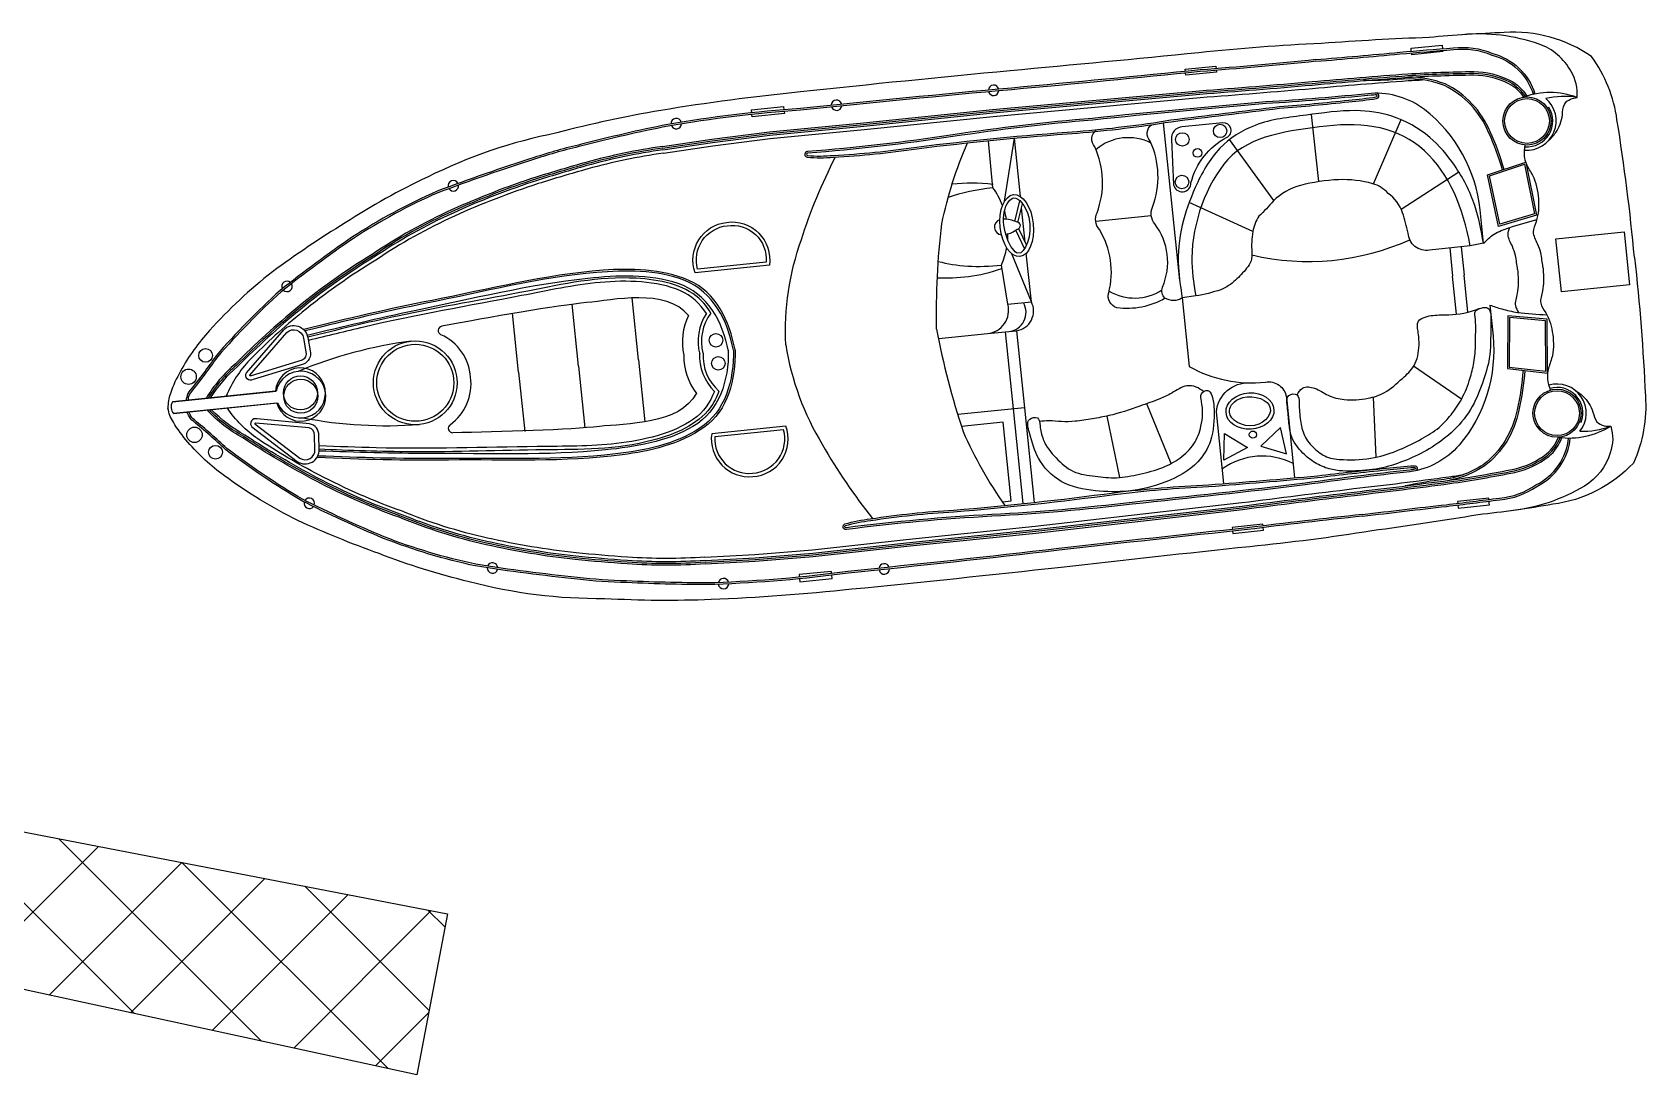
# Model space of a CAD drawing. Header units: metres. Extents: x 305319 to 309379, y 1922910 to 1926166.
# Drawn here: x 307816.2 to 307889.2, y 1923186.3 to 1923233.5 of the extents above; entities that cross this region are included whole.
import ezdxf

# ---------------------------------------------------------------- set-up
doc = ezdxf.new("R2010")
doc.units = ezdxf.units.M
doc.layers.add('PORT', color=5, linetype='Continuous')

msp = doc.modelspace()

# ---------------------------------------------------------------- linework, layer by layer
at = {"color": 32, "true_color": 0xcd6928}
for p, q in [((307874.423, 1923226.75), (307874.089, 1923229.793)), ((307876.899, 1923226.646), (307878.143, 1923229.556)), ((307884.763, 1923230.076), (307884.828, 1923230.116)), ((307868.125, 1923222.273), (307867.392, 1923229.41)), ((307860.203, 1923225.865), (307860.65, 1923228.715)), ((307860.922, 1923226.075), (307860.65, 1923228.715)), ((307872.384, 1923225.904), (307870.383, 1923228.653)), ((307878.145, 1923225.504), (307880.753, 1923227.191)), ((307860.659, 1923224.945), (307860.894, 1923225.886)), ((307860.808, 1923224.908), (307861.018, 1923225.748)), ((307861.134, 1923224.013), (307860.974, 1923225.571)), ((307866.838, 1923225.203), (307864.329, 1923224.946)), ((307871.436, 1923224.497), (307868.554, 1923225.813)), ((307860.698, 1923224.562), (307861.11, 1923223.709)), ((307860.837, 1923224.629), (307861.199, 1923223.877)), ((307880.345, 1923223.748), (307880.476, 1923222.467)), ((307880.86, 1923223.804), (307880.992, 1923222.52)), ((307861.412, 1923221.308), (307860.535, 1923223.48)), ((307861.412, 1923221.308), (307861.185, 1923223.509)), ((307880.652, 1923220.751), (307880.476, 1923222.467)), ((307881.164, 1923220.843), (307880.992, 1923222.52)), ((307843.639, 1923218.682), (307843.351, 1923221.486)), ((307838.213, 1923218.125), (307837.938, 1923220.803)), ((307840.926, 1923218.403), (307840.639, 1923221.199)), ((307860.348, 1923221.198), (307861.412, 1923221.308)), ((307843.639, 1923218.682), (307843.928, 1923215.878)), ((307838.213, 1923218.125), (307838.489, 1923215.446)), ((307840.926, 1923218.403), (307841.214, 1923215.607)), ((307880.877, 1923216.908), (307878.709, 1923218.392)), ((307860.586, 1923216.46), (307861.026, 1923212.174)), ((307861.098, 1923216.513), (307861.538, 1923212.229)), ((307867.738, 1923213.995), (307866.639, 1923216.7)), ((307877.01, 1923214.272), (307876.887, 1923217)), ((307865.421, 1923213.357), (307864.845, 1923216.14)), ((307886.22, 1923215.889), (307886.292, 1923215.862))]:
    msp.add_line(p, q, dxfattribs=at)
for points in [[(307888.702, 1923223.312, 0.01736), (307887.91, 1923229.548, 0.12634), (307886.764, 1923232.408, 0.172899), (307882.813, 1923233.496, 0.013884), (307879.41, 1923233.276, 0.008973), (307874.548, 1923233.005, 0.01509), (307868.995, 1923232.587, -0.002245), (307860.451, 1923231.768, 0.003342), (307850.97, 1923230.812, 0.016984), (307844.645, 1923229.971, 0.024546), (307839.938, 1923228.953, 0.067942), (307834.094, 1923226.956, 0.033948), (307830.363, 1923224.879, 0.022001), (307827.071, 1923222.667, 0.042872), (307824.226, 1923220.011, 0.059514), (307822.919, 1923218.177, 0.046364), (307822.456, 1923217.164, 0.104882), (307822.348, 1923216.494, 0.104882)], [(307886.102, 1923230.561, 0.164393), (307885.831, 1923231.737, 0.188684), (307884.383, 1923232.976, 0.10758), (307880.912, 1923233.401)], [(307874.28, 1923232.273, 0.002942), (307878.082, 1923232.608, -0.002013), (307880.506, 1923232.806, -0.130442), (307882.271, 1923232.553, -0.261246), (307884.199, 1923230.715, -0.209197)], [(307874.287, 1923232.197, 0.002941), (307878.089, 1923232.532, -0.002014), (307880.513, 1923232.729, -0.130992), (307882.246, 1923232.48, -0.261832), (307884.126, 1923230.692, -0.261832)], [(307874.28, 1923232.273, -0.006425), (307869.05, 1923231.806, -0.002217), (307860.522, 1923230.988, 0.003368), (307850.964, 1923230.062, 0.024633), (307844.958, 1923229.337, 0.015037), (307841.058, 1923228.44, 0.025439), (307838.91, 1923227.838, 0.013843), (307834.522, 1923226.315, 0.040266), (307830.694, 1923224.246, 0.016729), (307827.424, 1923221.828, 0.029739), (307824.524, 1923218.865, -0.01525), (307823.351, 1923217.307, 0.132389), (307823.193, 1923216.989, 0.028442), (307823.165, 1923216.849, 0.028442)], [(307874.288, 1923232.197, -0.006424), (307869.057, 1923231.73, -0.002217), (307860.528, 1923230.912, 0.003368), (307850.971, 1923229.986, 0.024633), (307844.972, 1923229.262, 0.015038), (307841.077, 1923228.365, 0.025461), (307838.933, 1923227.765, 0.013839), (307834.551, 1923226.244, 0.040238), (307830.737, 1923224.183, 0.016715), (307827.474, 1923221.769, 0.029693), (307824.584, 1923218.817, -0.015234), (307823.41, 1923217.258, 0.134036), (307823.268, 1923216.972, 0.024879), (307823.244, 1923216.857, 0.024879)], [(307844.718, 1923228.341), (307846.959, 1923228.68), (307849.562, 1923229.002), (307853.814, 1923229.412), (307859.65, 1923230.011), (307869.019, 1923230.865, 0.002601), (307874.112, 1923231.276, -0.004411), (307878.442, 1923231.629, -0.013009), (307881.431, 1923231.733, -0.113396), (307883.076, 1923231.332, -0.146005), (307883.827, 1923230.624, -1.595219)], [(307844.729, 1923228.266), (307846.97, 1923228.604), (307849.571, 1923228.926), (307853.822, 1923229.335), (307859.657, 1923229.935), (307869.026, 1923230.789, 0.002601), (307874.119, 1923231.2, -0.004411), (307878.447, 1923231.552, -0.013003), (307881.431, 1923231.657, -0.113337), (307883.041, 1923231.264, -0.144821), (307883.751, 1923230.599, -0.138987)], [(307844.74, 1923228.19), (307846.98, 1923228.528), (307849.579, 1923228.849), (307853.829, 1923229.259), (307859.665, 1923229.858), (307869.032, 1923230.712, 0.002601), (307874.126, 1923231.123, -0.00441), (307878.452, 1923231.476, -0.012997), (307881.431, 1923231.58, -0.113276), (307883.007, 1923231.195, -0.142458), (307883.677, 1923230.573, -0.142458)], [(307844.763, 1923228.038), (307847.001, 1923228.376), (307849.596, 1923228.697), (307853.845, 1923229.106), (307859.679, 1923229.706), (307869.045, 1923230.559, 0.002601), (307874.139, 1923230.97, -0.00441), (307878.463, 1923231.322, -0.002867), (307879.117, 1923231.359, -0.002867)], [(307882.727, 1923227.283, 0.043334), (307882.102, 1923228.981, 0.18333), (307880.099, 1923231.102, 0.123985), (307877.965, 1923231.367, -0.015377), (307876.446, 1923231.322)], [(307882.8, 1923227.307, 0.043195), (307882.172, 1923229.012, 0.183415), (307880.13, 1923231.172, 0.094511), (307878.479, 1923231.477)], [(307881.872, 1923223.958), (307881.716, 1923225.475, 0.202722), (307879.201, 1923230.018, 0.178768), (307876.785, 1923230.743, -0.010028), (307872.026, 1923230.356, 0.005356), (307864.183, 1923229.616, 0.016605), (307857.854, 1923228.866, -0.018921), (307851.286, 1923228.111, 0.925873), (307851.274, 1923227.852, 0.041202), (307852.455, 1923227.861, 0.024461), (307856.226, 1923228.242, -0.012888), (307863.495, 1923228.946, 0.019359), (307867.737, 1923229.465, -0.002375), (307872.645, 1923230.069, 0.006386), (307875.778, 1923230.365, 0.013656), (307877.031, 1923230.509, 0.862706), (307877.033, 1923230.75, -0.648089)], [(307877.026, 1923230.673, 0.016488), (307876.791, 1923230.666, -0.010023), (307872.031, 1923230.28, 0.005356), (307864.19, 1923229.539, 0.016607), (307857.866, 1923228.79, -0.018921), (307851.292, 1923228.034, -0.01143), (307851.289, 1923228.034, 0.913283), (307851.282, 1923227.928, 0.041174), (307852.449, 1923227.938, 0.024478), (307856.216, 1923228.318, -0.012889), (307863.489, 1923229.022, 0.019362), (307867.726, 1923229.541, -0.002377), (307872.637, 1923230.145, 0.006391), (307875.771, 1923230.441, 0.013664), (307877.02, 1923230.585, -0.000701), (307877.021, 1923230.585, 0.819976), (307877.026, 1923230.673, 0.819976)], [(307867.471, 1923221.471, -0.164009), (307865.284, 1923221.035, -0.407559), (307864.913, 1923221.719, 0.20466), (307864.489, 1923224.581, -0.28657), (307864.386, 1923225.341, 0.198759), (307864.285, 1923228.328, -0.45148), (307864.346, 1923229.071, -1.463971)], [(307868.241, 1923221.484, -0.291269), (307867.458, 1923221.479, -0.299867), (307867.343, 1923221.968, 0.273478), (307866.998, 1923224.839, -0.28657), (307866.895, 1923225.598, 0.198759), (307866.794, 1923228.586, -0.45148), (307866.855, 1923229.329, -1.463971)], [(307844.718, 1923228.341, 0.031596), (307841.257, 1923227.623, 0.004928), (307839.001, 1923226.953, 0.02844), (307835.18, 1923225.469, 0.042875), (307831.583, 1923223.455, 0.035347), (307828.226, 1923221.073, 0.024093), (307825.396, 1923218.501, 0.079837), (307824.069, 1923216.941)], [(307844.728, 1923228.265, 0.031592), (307841.277, 1923227.549, 0.004926), (307839.024, 1923226.88, 0.028436), (307835.212, 1923225.399, 0.042895), (307831.624, 1923223.39, 0.035363), (307828.274, 1923221.013, 0.024111), (307825.448, 1923218.445, 0.077658), (307824.165, 1923216.951, 0.077658)], [(307844.739, 1923228.19, 0.031588), (307841.298, 1923227.475, 0.004924), (307839.047, 1923226.806, 0.028433), (307835.244, 1923225.329, 0.042917), (307831.666, 1923223.325, 0.035379), (307828.323, 1923220.954, 0.02413), (307825.5, 1923218.388, 0.075408), (307824.262, 1923216.961, 0.075408)], [(307857.127, 1923220.068, -0.033687), (307857.361, 1923224.848, -0.051879), (307858.529, 1923228.506, -1.92312)], [(307844.761, 1923228.038, 0.031581), (307841.34, 1923227.327, 0.00492), (307839.093, 1923226.66, 0.028426), (307835.307, 1923225.189, 0.042959), (307831.749, 1923223.196, 0.035411), (307828.421, 1923220.836, 0.028829), (307826.049, 1923218.684, 0.092336), (307824.979, 1923217.035, 0.080328)], [(307850.298, 1923219.366, -0.096403), (307851.006, 1923224.132, -0.040538), (307852.55, 1923227.866, -1.92312)], [(307881.872, 1923223.958), (307881.268, 1923223.848), (307879.427, 1923223.649, -0.448043), (307878.461, 1923224.421, 0.025561), (307878.209, 1923225.342, 0.15676), (307877.553, 1923226.221, 0.144288), (307876.859, 1923226.657, 0.079427), (307875.316, 1923226.837, 0.054179), (307873.592, 1923226.576, 0.127294), (307872.364, 1923225.885, -0.025195), (307871.713, 1923225.184, 0.112656), (307871.435, 1923224.49, 0.061652), (307871.389, 1923223.556, -0.222278), (307871.153, 1923222.827, -0.049109), (307870.643, 1923222.295, -0.09997), (307869.984, 1923221.86, -0.045992), (307868.848, 1923221.58), (307868.241, 1923221.484)], [(307849.558, 1923222.971), (307846.199, 1923222.625, -0.483063), (307847.626, 1923224.908, -0.50024), (307849.558, 1923222.971, -0.418424)], [(307888.702, 1923223.312, -0.01736), (307889.194, 1923217.046, -0.12634), (307888.654, 1923214.012, -0.172899), (307885.007, 1923212.144, -0.013884), (307881.63, 1923211.667, -0.008973), (307876.815, 1923210.943, -0.01509), (307871.293, 1923210.224, 0.002245), (307862.76, 1923209.289, -0.003342), (307853.283, 1923208.296, -0.016984), (307846.92, 1923207.833, -0.024546), (307842.104, 1923207.873, -0.067942), (307835.976, 1923208.639, -0.033948), (307831.9, 1923209.915, -0.022001), (307828.227, 1923211.411, -0.042872), (307824.902, 1923213.433, -0.059514), (307823.25, 1923214.963, -0.046364), (307822.59, 1923215.861, -0.104882), (307822.348, 1923216.494, -0.104882)], [(307857.229, 1923219.643), (307859.436, 1923219.87, 0.462925), (307860.348, 1923221.198), (307860.057, 1923222.968)], [(307868.241, 1923221.484), (307868.56, 1923218.384, 0.158322), (307872.006, 1923217.678, -0.417676), (307872.951, 1923216.998), (307873.326, 1923213.343)], [(307882.16, 1923221.159), (307882.302, 1923219.774, -0.202722), (307880.763, 1923214.815, -0.178768), (307878.545, 1923213.613, 0.010028), (307873.806, 1923213.024, -0.005356), (307865.977, 1923212.154, -0.016605), (307859.628, 1923211.601, 0.018921), (307853.044, 1923211.005, -0.925873), (307852.98, 1923211.256, -0.041202), (307854.137, 1923211.487, -0.024461), (307857.907, 1923211.881, 0.012888), (307865.167, 1923212.671, -0.019359), (307869.426, 1923213.025, 0.002375), (307874.354, 1923213.432, -0.006386), (307877.482, 1923213.779, -0.013656), (307878.739, 1923213.892, -0.862706), (307878.789, 1923213.657, 0.648089)], [(307859.436, 1923219.87), (307860.394, 1923219.968, 0.545737), (307861.054, 1923221.271, 0.282905)], [(307860.394, 1923219.968), (307860.739, 1923220.004, 0.516839), (307861.412, 1923221.308, 0.282905)], [(307828.669, 1923219.702), (307828.776, 1923219.093, -0.382221), (307828.479, 1923218.488), (307826.195, 1923217.791, -0.786544), (307825.895, 1923218.097), (307827.584, 1923220.048, -0.616464), (307828.669, 1923219.702, -3.844907)], [(307857.127, 1923220.068, 0.033687), (307858.328, 1923215.435, 0.051879), (307860.216, 1923212.091, 1.92312)], [(307850.298, 1923219.366, 0.096403), (307851.96, 1923214.844, 0.040538), (307854.231, 1923211.502, 1.92312)], [(307883.659, 1923218.209, -0.043334), (307883.393, 1923216.419, -0.18333), (307881.863, 1923213.936, -0.123985), (307879.828, 1923213.242, 0.015377), (307878.33, 1923212.978)], [(307883.736, 1923218.2, -0.043195), (307883.468, 1923216.403, -0.183415), (307881.907, 1923213.873, -0.094511), (307880.353, 1923213.239)], [(307870.125, 1923213.08), (307869.791, 1923216.331, -0.406088), (307871.291, 1923217.643)], [(307846.659, 1923209.444, -0.031596), (307843.125, 1923209.444, -0.004928), (307840.779, 1923209.641, -0.02844), (307836.737, 1923210.317, -0.042875), (307832.805, 1923211.557, -0.035347), (307829.034, 1923213.207, -0.024093), (307825.74, 1923215.149, -0.079837), (307824.124, 1923216.407)], [(307846.654, 1923209.52, -0.031592), (307843.13, 1923209.52, -0.004926), (307840.787, 1923209.717, -0.028436), (307836.754, 1923210.392, -0.042895), (307832.832, 1923211.629, -0.035363), (307829.07, 1923213.275, -0.024111), (307825.78, 1923215.215, -0.077658), (307824.22, 1923216.416, -0.077658)], [(307846.65, 1923209.597, -0.031588), (307843.135, 1923209.597, -0.004924), (307840.795, 1923209.793, -0.028433), (307836.771, 1923210.467, -0.042917), (307832.86, 1923211.701, -0.035379), (307829.105, 1923213.343, -0.02413), (307825.819, 1923215.281, -0.075408), (307824.317, 1923216.426, -0.075408)], [(307846.64, 1923209.75, -0.031581), (307843.146, 1923209.75, -0.00492), (307840.81, 1923209.946, -0.028426), (307836.805, 1923210.616, -0.042959), (307832.915, 1923211.844, -0.035411), (307829.177, 1923213.479, -0.028829), (307826.417, 1923215.103, -0.092336), (307825.034, 1923216.5, -0.080328)], [(307876.404, 1923211.605, 0.006425), (307871.188, 1923210.999, 0.002217), (307862.671, 1923210.066, -0.003368), (307853.125, 1923209.029, -0.024633), (307847.097, 1923208.518, -0.015037), (307843.097, 1923208.603, -0.025439), (307840.87, 1923208.755, -0.013843), (307836.265, 1923209.354, -0.040266), (307832.096, 1923210.602, -0.016729), (307828.402, 1923212.304, -0.029739), (307824.961, 1923214.616, 0.01525), (307823.495, 1923215.902, -0.132389), (307823.276, 1923216.182, -0.028442), (307823.22, 1923216.314, -0.028442)], [(307876.396, 1923211.682, 0.006424), (307871.179, 1923211.076, 0.002217), (307862.663, 1923210.142, -0.003368), (307853.116, 1923209.105, -0.024633), (307847.096, 1923208.594, -0.015038), (307843.099, 1923208.68, -0.025461), (307840.879, 1923208.832, -0.013839), (307836.279, 1923209.43, -0.040238), (307832.125, 1923210.673, -0.016715), (307828.439, 1923212.372, -0.029693), (307825.01, 1923214.675, 0.015234), (307823.543, 1923215.963, -0.134036), (307823.346, 1923216.214, -0.024879), (307823.299, 1923216.322, -0.024879)], [(307829.189, 1923214.639), (307829.17, 1923215.257, 0.382221), (307828.756, 1923215.789), (307826.378, 1923216.007, 0.786544), (307826.147, 1923215.646), (307828.198, 1923214.08, 0.616464), (307829.189, 1923214.639, 3.844907)], [(307850.307, 1923215.687), (307846.948, 1923215.342, 0.483063), (307848.809, 1923213.397, 0.50024), (307850.307, 1923215.687, 0.418424)], [(307887.63, 1923215.686, -0.164393), (307887.604, 1923214.48, -0.188684), (307886.438, 1923212.972, -0.10758), (307883.127, 1923211.85)], [(307846.651, 1923209.597), (307848.913, 1923209.721), (307851.523, 1923209.935), (307855.767, 1923210.398), (307861.603, 1923210.998), (307870.948, 1923212.067, -0.002601), (307876.019, 1923212.7, 0.00441), (307880.327, 1923213.235, 0.012997), (307883.264, 1923213.739, 0.113276), (307884.729, 1923214.436, 0.142458), (307885.258, 1923215.181, 0.142458)], [(307846.655, 1923209.52), (307848.918, 1923209.644), (307851.53, 1923209.859), (307855.775, 1923210.322), (307861.611, 1923210.922), (307870.957, 1923211.99, -0.002601), (307876.028, 1923212.624, 0.004411), (307880.337, 1923213.159, 0.013003), (307883.28, 1923213.663, 0.113337), (307884.777, 1923214.376, 0.144821), (307885.336, 1923215.17, 0.138987)], [(307846.659, 1923209.444), (307848.923, 1923209.568), (307851.537, 1923209.782), (307855.783, 1923210.246), (307861.619, 1923210.845), (307870.967, 1923211.914, -0.002601), (307876.037, 1923212.548, 0.004411), (307880.348, 1923213.083, 0.013009), (307883.296, 1923213.588, 0.113396), (307884.824, 1923214.316, 0.146005), (307885.416, 1923215.162, 1.595219)], [(307876.395, 1923211.682, -0.002941), (307880.186, 1923212.127, 0.002014), (307882.599, 1923212.426, 0.130992), (307884.246, 1923213.023, 0.261832), (307885.722, 1923215.156, 0.261832)], [(307876.404, 1923211.605, -0.002942), (307880.195, 1923212.051, 0.002013), (307882.608, 1923212.35, 0.130442), (307884.285, 1923212.957, 0.261246), (307885.799, 1923215.149, 0.209197)], [(307846.642, 1923209.75), (307848.902, 1923209.874), (307851.508, 1923210.088), (307855.751, 1923210.551), (307861.586, 1923211.15), (307870.929, 1923212.219, -0.002601), (307876.001, 1923212.853, 0.00441), (307880.305, 1923213.387, 0.002867), (307880.954, 1923213.485, 0.002867)], [(307878.767, 1923213.731, -0.016488), (307878.535, 1923213.69, 0.010023), (307873.796, 1923213.1, -0.005356), (307865.968, 1923212.231, -0.016607), (307859.624, 1923211.678, 0.018921), (307853.034, 1923211.081, 0.01143), (307853.031, 1923211.081, -0.913283), (307853.003, 1923211.183, -0.041174), (307854.147, 1923211.411, -0.024478), (307857.912, 1923211.805, 0.012889), (307865.177, 1923212.594, -0.019362), (307869.431, 1923212.948, 0.002377), (307874.362, 1923213.355, -0.006391), (307877.491, 1923213.702, -0.013664), (307878.743, 1923213.816, 0.000701), (307878.744, 1923213.816, -0.819976), (307878.766, 1923213.731, -0.819976)]]:
    msp.add_lwpolyline(points, format="xyb", dxfattribs=at)
for points in [[(307878.605, 1923232.653), (307878.591, 1923232.79), (307879.998, 1923232.935), (307880.015, 1923232.767)], [(307880.023, 1923232.691), (307880.029, 1923232.639), (307878.621, 1923232.494), (307878.613, 1923232.576)], [(307868.38, 1923231.739), (307868.37, 1923231.838), (307869.761, 1923231.981), (307869.773, 1923231.863)], [(307869.781, 1923231.786), (307869.789, 1923231.709), (307868.398, 1923231.566), (307868.388, 1923231.663)], [(307848.762, 1923229.866), (307848.748, 1923229.998), (307850.203, 1923230.148), (307850.218, 1923230.005)], [(307850.226, 1923229.928), (307850.236, 1923229.828), (307848.781, 1923229.679), (307848.769, 1923229.79)], [(307859.672, 1923226.471), (307859.48, 1923228.604)], [(307860.739, 1923220.004), (307861.098, 1923216.513), (307858.083, 1923216.203)], [(307860.227, 1923219.951), (307860.586, 1923216.46)], [(307822.546, 1923216.785), (307827.249, 1923217.268)], [(307827.212, 1923217.264), (307822.546, 1923216.785)], [(307822.601, 1923216.25), (307827.303, 1923216.733)], [(307827.267, 1923216.73), (307822.601, 1923216.25)], [(307860.101, 1923212.255), (307860.498, 1923212.296), (307860.132, 1923215.862), (307858.252, 1923215.669)], [(307882.112, 1923212.364), (307882.106, 1923212.416), (307880.699, 1923212.272), (307880.708, 1923212.19)], [(307880.715, 1923212.114), (307880.73, 1923211.976), (307882.137, 1923212.121), (307882.12, 1923212.288)], [(307871.899, 1923211.167), (307871.892, 1923211.245), (307870.5, 1923211.102), (307870.51, 1923211.005)], [(307870.518, 1923210.929), (307870.528, 1923210.83), (307871.919, 1923210.973), (307871.907, 1923211.091)], [(307852.375, 1923209.01), (307852.365, 1923209.11), (307850.91, 1923208.961), (307850.921, 1923208.85)], [(307850.929, 1923208.773), (307850.942, 1923208.641), (307852.398, 1923208.791), (307852.383, 1923208.934)]]:
    msp.add_lwpolyline(points, dxfattribs=at)
for points in [[(307867.845, 1923226.612, 0.917705), (307868.635, 1923226.703, -0.209704), (307870.247, 1923228.756, 0.850912), (307870.076, 1923229.414), (307868.244, 1923229.226, 0.435659), (307867.757, 1923228.66)], [(307849.419, 1923223.11), (307846.308, 1923222.791, -0.460147), (307847.646, 1923224.756, -0.47706)], [(307828.479, 1923219.67), (307828.589, 1923219.05, -0.383069), (307828.414, 1923218.669), (307826.106, 1923217.965, -0.853636), (307826.055, 1923217.988), (307827.725, 1923219.918, -0.613527)], [(307828.997, 1923214.632), (307828.978, 1923215.262, 0.383069), (307828.729, 1923215.599), (307826.326, 1923215.819, 0.853636), (307826.281, 1923215.785), (307828.309, 1923214.236, 0.613527)], [(307850.199, 1923215.521), (307847.088, 1923215.202, 0.460147), (307848.797, 1923213.55, 0.47706)]]:
    msp.add_lwpolyline(points, format="xyb", close=True, dxfattribs=at)
for points in [[(307884.276, 1923225.237), (307882.55, 1923224.726), (307882.057, 1923227.062), (307883.788, 1923227.634)], [(307884.186, 1923225.29), (307882.608, 1923224.823), (307882.146, 1923227.01), (307883.73, 1923227.534)], [(307888.478, 1923222.075), (307885.393, 1923221.758), (307885.146, 1923224.161), (307888.231, 1923224.478)], [(307884.759, 1923220.528), (307882.966, 1923220.677), (307882.958, 1923218.29), (307884.769, 1923218.081)], [(307884.683, 1923220.457), (307883.042, 1923220.593), (307883.035, 1923218.358), (307884.692, 1923218.167)], [(307871.198, 1923214.722), (307870.128, 1923214.138), (307870.158, 1923215.357)], [(307871.789, 1923214.782), (307872.955, 1923214.429), (307872.679, 1923215.616)]]:
    msp.add_lwpolyline(points, close=True, dxfattribs=at)
for centre, radius in [((307883.84, 1923229.496), 1.09), ((307883.84, 1923229.496), 1.013), ((307868.245, 1923228.663), 0.304), ((307869.954, 1923229.045), 0.304), ((307868.929, 1923228.048), 0.197), ((307868.227, 1923226.736), 0.304), ((307833.537, 1923217.644), 1.896), ((307833.537, 1923217.644), 1.896), ((307833.537, 1923217.644), 1.743), ((307833.537, 1923217.644), 1.743), ((307847.142, 1923219.57), 0.305), ((307824.049, 1923218.885), 0.313), ((307847.249, 1923218.525), 0.305), ((307823.279, 1923217.919), 0.349), ((307828.341, 1923217.185), 0.771), ((307828.356, 1923217.037), 0.771), ((307885.199, 1923216.269), 1.09), ((307885.199, 1923216.269), 1.013), ((307823.549, 1923215.289), 0.349), ((307871.438, 1923215.298), 0.163), ((307824.5, 1923214.5), 0.313)]:
    msp.add_circle(centre, radius, dxfattribs=at)
for centre, radius, start, end in [((307859.704, 1923230.886), 0.237, 11.96183, 178.4643), ((307852.599, 1923230.209), 0.237, 10.73728, 180.83639), ((307859.704, 1923230.886), 0.237, 197.0885, 353.33763), ((307884.872, 1923227.266), 3.517, 69.53521, 109.87083), ((307883.84, 1923229.496), 1.32, 265.19231, 50.09391), ((307885.522, 1923227.092), 3.517, 80.50858, 103.74112), ((307845.344, 1923229.381), 0.237, 14.14035, 184.54693), ((307852.599, 1923230.209), 0.237, 199.49657, 352.0771), ((307883.84, 1923229.496), 1.167, 265.19231, 32.14219), ((307845.344, 1923229.381), 0.237, 203.20583, 355.48146), ((307865.801, 1923226.499), 2.243, 62.49095, 130.63844), ((307835.254, 1923226.562), 0.237, 26.15498, 194.25065), ((307835.254, 1923226.562), 0.237, 212.88571, 7.51992), ((307856.804, 1923224.383), 3.548, 21.30069, 36.0565), ((307856.804, 1923224.383), 3.548, 10.76899, 17.10831), ((307860.089, 1923224.694), 0.347, 106.66879, 265.01436), ((307860.195, 1923223.808), 1.241, 99.48175, 99.75106), ((307860.195, 1923223.808), 1.241, 64.27111, 91.9112), ((307860.013, 1923225.581), 1.241, 281.46902, 307.46188), ((307860.75, 1923224.761), 0.166, 275.8665, 95.8665), ((307860.013, 1923225.581), 1.241, 271.98193, 272.25124), ((307856.804, 1923224.383), 3.548, 336.49147, 349.84248), ((307856.804, 1923224.383), 3.548, 355.81561, 0.05552), ((307873.952, 1923234.301), 11.166, 256.76601, 294.2386), ((307827.734, 1923222.007), 0.237, 50.49402, 205.63607), ((307827.734, 1923222.007), 0.237, 224.27384, 31.85625), ((307866.086, 1923223.724), 2.243, 239.06652, 303.27068), ((307848.632, 1923219.522), 2.3, 146.82828, 194.57804), ((307848.632, 1923219.522), 2.146, 143.37092, 194.57804), ((307834.776, 1923220.005), 0.202, 100.20415, 246.67189), ((307848.518, 1923219.474), 2.894, 154.99064, 191.59298), ((307835.962, 1923199.558), 20.143, 97.4683, 112.53911), ((307833.766, 1923217.737), 2.281, 4.12615, 65.92727), ((307848.577, 1923218.899), 2.894, 180.14002, 216.74236), ((307848.699, 1923218.875), 2.3, 177.15495, 224.90471), ((307848.699, 1923218.875), 2.146, 177.15495, 228.36207), ((307828.341, 1923217.185), 1.132, 203.53297, 175.98252), ((307828.356, 1923217.037), 1.132, 195.75047, 168.20002), ((307833.78, 1923217.599), 2.281, 305.80573, 7.60684), ((307885.199, 1923216.269), 1.32, 321.63908, 106.54068), ((307885.199, 1923216.269), 1.167, 339.5908, 106.54068), ((307822.941, 1923216.555), 0.456, 149.77385, 221.95914), ((307822.941, 1923216.555), 0.456, 149.77385, 221.95914), ((307832.233, 1923235.846), 20.143, 259.19388, 274.26469), ((307835.231, 1923215.584), 0.202, 125.0611, 271.52884), ((307885.756, 1923218.662), 3.517, 261.86216, 302.19778), ((307886.357, 1923218.965), 3.517, 267.99187, 291.22441), ((307871.857, 1923211.202), 3.124, 63.33506, 125.22253), ((307828.742, 1923212.193), 0.237, 166.09692, 321.23897), ((307828.742, 1923212.193), 0.237, 339.87674, 147.45916), ((307837.032, 1923209.262), 0.237, 177.48234, 345.57802), ((307837.032, 1923209.262), 0.237, 4.21307, 158.84729), ((307854.756, 1923209.218), 0.237, 19.65589, 172.23642), ((307854.756, 1923209.218), 0.237, 190.8966, 0.99571), ((307847.484, 1923208.553), 0.237, 187.18606, 357.59265), ((307847.484, 1923208.553), 0.237, 16.25153, 168.52717)]:
    msp.add_arc(centre, radius, start, end, dxfattribs=at)
for start_param, end_param in [(4.712389, 5.232342), (0.830012, 1.576846)]:
    msp.add_ellipse((307859.852, 1923224.718), major_axis=(-4.122, -0.423), ratio=0.425319, start_param=start_param, end_param=end_param, dxfattribs=at)
for centre, major_axis, ratio in [((307860.75, 1923224.761), (-0.144, 1.403), 0.533092), ((307871.306, 1923216.366), (-1.084, -0.062), 0.758117)]:
    msp.add_ellipse(centre, major_axis=major_axis, ratio=ratio, dxfattribs=at)
for points in [[(307884.814, 1923228.604), (307885.141, 1923228.974), (307885.44, 1923229.777), (307885.529, 1923230.241), (307885.813, 1923230.488), (307886.102, 1923230.561)], [(307881.872, 1923223.958), (307881.479, 1923225.665), (307880.558, 1923227.489), (307879.439, 1923228.756), (307877.731, 1923229.709), (307876.096, 1923229.964), (307873.857, 1923229.763), (307871.533, 1923229.298), (307869.945, 1923228.26), (307868.829, 1923226.481), (307868.241, 1923224.785), (307868.07, 1923222.877), (307868.241, 1923221.484)], [(307884.558, 1923222.886), (307884.458, 1923223.524), (307884.322, 1923223.935), (307884.133, 1923224.473), (307884.263, 1923224.95), (307884.371, 1923225.973), (307884.103, 1923227.028), (307883.818, 1923227.549), (307883.729, 1923227.894), (307883.75, 1923228.409)], [(307881.872, 1923223.958), (307882.35, 1923224.368), (307883.02, 1923224.663), (307884.291, 1923225.041)], [(307884.558, 1923222.886), (307884.59, 1923222.242), (307884.54, 1923221.811), (307884.465, 1923221.247), (307884.689, 1923220.806), (307885.002, 1923219.827), (307884.954, 1923218.739), (307884.782, 1923218.171), (307884.765, 1923217.814), (307884.89, 1923217.315)], [(307873.438, 1923217.095), (307873.687, 1923217.402), (307874.231, 1923217.397), (307874.846, 1923217.079), (307875.569, 1923216.892), (307876.649, 1923216.943), (307877.386, 1923217.2), (307878.204, 1923217.846), (307878.728, 1923218.422), (307878.954, 1923219.348), (307878.909, 1923219.986), (307878.923, 1923220.43), (307879.225, 1923220.621), (307879.959, 1923220.717), (307881.367, 1923220.902), (307882.068, 1923221.025), (307882.204, 1923220.247), (307882.131, 1923218.751), (307881.823, 1923217.635), (307881.283, 1923216.435), (307880.402, 1923215.383), (307879.416, 1923214.657), (307878.383, 1923214.15), (307877.294, 1923213.797), (307876.102, 1923213.654), (307874.887, 1923213.75), (307874.255, 1923214.027), (307873.703, 1923214.454), (307873.158, 1923215.306), (307873.063, 1923215.905), (307872.988, 1923216.649), (307873.064, 1923217.073), (307873.438, 1923217.095), (307873.531, 1923216.745), (307873.59, 1923215.934), (307873.773, 1923215.254), (307874.225, 1923214.668), (307874.77, 1923214.3), (307875.53, 1923214.168), (307876.939, 1923214.257), (307878.073, 1923214.62), (307879.069, 1923215.104), (307879.859, 1923215.627), (307880.335, 1923216.112), (307880.823, 1923216.81), (307881.23, 1923217.735), (307881.417, 1923218.457), (307881.51, 1923219.31), (307881.518, 1923220.014), (307881.504, 1923220.511), (307881.514, 1923220.888), (307881.709, 1923221.014)], [(307882.16, 1923221.159), (307882.697, 1923220.987), (307883.413, 1923220.834), (307884.735, 1923220.722)], [(307861.856, 1923215.399), (307861.804, 1923215.692), (307861.686, 1923216.055), (307861.338, 1923215.997), (307861.325, 1923215.382), (307861.732, 1923214.234), (307862.765, 1923213.181), (307864.312, 1923212.761), (307865.785, 1923212.743), (307867.497, 1923213.16), (307868.944, 1923214.069), (307869.517, 1923215.015), (307869.679, 1923216.444), (307869.578, 1923217.068), (307869.391, 1923217.302), (307869.105, 1923217.143), (307869.107, 1923216.81), (307869.087, 1923215.677), (307868.77, 1923214.884), (307868.129, 1923214.239), (307867.357, 1923213.816), (307866.301, 1923213.508), (307865.267, 1923213.347), (307864.3, 1923213.411), (307863.316, 1923213.636), (307862.529, 1923214.243), (307861.954, 1923215.071), (307861.856, 1923215.399)], [(307869.204, 1923217.251), (307868.866, 1923217.453), (307868.447, 1923217.505), (307867.764, 1923217.181), (307867.219, 1923216.918), (307866.314, 1923216.586), (307864.926, 1923216.158), (307864.177, 1923216.017), (307863.393, 1923215.905), (307862.774, 1923215.889), (307862.213, 1923215.927), (307861.779, 1923215.888)], [(307885.971, 1923217.34), (307886.366, 1923217.044), (307886.823, 1923216.319), (307887.004, 1923215.883), (307887.332, 1923215.699), (307887.63, 1923215.686)]]:
    msp.add_spline(points, degree=3, dxfattribs=at)
for points, knots in [([(307881.268, 1923223.848), (307880.954, 1923225.577), (307880.335, 1923227.094), (307878.061, 1923229.205), (307876.469, 1923229.469), (307873.077, 1923229.057), (307871.301, 1923228.855), (307869.317, 1923226.644), (307868.696, 1923224.891), (307868.669, 1923222.738), (307868.752, 1923222.183), (307868.848, 1923221.58)], [0, 0, 0, 0, 0.0684102, 0.0684102, 0.1368204, 0.1368204, 0.2052306, 0.2052306, 0.2736407, 0.2736407, 0.2974604, 0.2974604, 0.2974604, 0.2974604]), ([(307860.622, 1923226.011), (307860.463, 1923225.995), (307860.267, 1923225.777), (307860.028, 1923224.636), (307860.486, 1923223.569), (307861.13, 1923223.457), (307861.488, 1923224.311), (307861.161, 1923225.694), (307860.827, 1923226.032), (307860.622, 1923226.011)], [0, 0, 0, 0, 1.031451, 1.031451, 2.992455, 2.992455, 4.95346, 4.95346, 6.283185, 6.283185, 6.283185, 6.283185]), ([(307883.412, 1923222.769), (307883.387, 1923222.984), (307883.345, 1923223.343), (307883.18, 1923223.861), (307882.928, 1923224.279), (307883.021, 1923224.568), (307883.061, 1923224.676)], [0, 0, 0, 0, 0.00840925, 0.01405459, 0.02148076, 0.02583256, 0.02583256, 0.02583256, 0.02583256]), ([(307848.006, 1923219.131), (307847.762, 1923220.425), (307847.152, 1923221.75), (307844.669, 1923222.813), (307843.268, 1923222.829), (307839.34, 1923222.537), (307836.879, 1923221.874), (307832.375, 1923221.003), (307830.466, 1923220.548), (307828.487, 1923220.056)], [0, 0, 0, 0, 0.0462196, 0.0462196, 0.0924392, 0.0924392, 0.1947325, 0.1947325, 0.2709084, 0.2709084, 0.2709084, 0.2709084]), ([(307847.931, 1923219.117), (307847.68, 1923220.449), (307847.016, 1923221.769), (307844.446, 1923222.775), (307843.016, 1923222.747), (307839.075, 1923222.404), (307836.603, 1923221.753), (307832.214, 1923220.885), (307830.414, 1923220.456), (307828.544, 1923219.991)], [0, 0, 0, 0, 0.0480884, 0.0480884, 0.0961768, 0.0961768, 0.1985377, 0.1985377, 0.2704106, 0.2704106, 0.2704106, 0.2704106]), ([(307847.704, 1923219.074), (307847.448, 1923220.434), (307846.752, 1923221.686), (307844.119, 1923222.584), (307842.66, 1923222.504), (307838.662, 1923222.088), (307836.122, 1923221.442), (307831.877, 1923220.568), (307830.258, 1923220.18), (307828.649, 1923219.782)], [0, 0, 0, 0, 0.0508337, 0.0508337, 0.1016674, 0.1016674, 0.2060328, 0.2060328, 0.2709084, 0.2709084, 0.2709084, 0.2709084]), ([(307846.91, 1923220.802), (307846.757, 1923221.054), (307845.997, 1923222.033), (307842.758, 1923222.68), (307838.311, 1923221.687), (307833.308, 1923220.856), (307830.016, 1923220.041), (307828.668, 1923219.708)], [0.0234044, 0.0234044, 0.0234044, 0.0234044, 0.0350942, 0.0739111, 0.138251, 0.2165713, 0.2709084, 0.2709084, 0.2709084, 0.2709084]), ([(307846.707, 1923220.78), (307846.411, 1923221.232), (307846.039, 1923221.594), (307844.47, 1923222.273), (307843.098, 1923222.293), (307840.696, 1923222.08), (307839.534, 1923221.819), (307835.976, 1923221.129), (307833.568, 1923220.721), (307830.372, 1923219.971), (307829.539, 1923219.765), (307828.704, 1923219.559)], [0.0248254, 0.0248254, 0.0248254, 0.0248254, 0.0474598, 0.0474598, 0.0949196, 0.0949196, 0.1423794, 0.1423794, 0.237299, 0.237299, 0.2709084, 0.2709084, 0.2709084, 0.2709084]), ([(307883.412, 1923222.769), (307883.431, 1923222.553), (307883.463, 1923222.193), (307883.407, 1923221.652), (307883.245, 1923221.192), (307883.395, 1923220.927), (307883.456, 1923220.829)], [0, 0, 0, 0, 0.00840925, 0.01405459, 0.02148076, 0.02583256, 0.02583256, 0.02583256, 0.02583256]), ([(307845.895, 1923220.697), (307844.884, 1923221.937), (307842.467, 1923221.383), (307840.017, 1923221.156), (307836.831, 1923220.606), (307834.736, 1923220.203)], [0.0313661, 0.0313661, 0.0313661, 0.0313661, 0.1084744, 0.1084744, 0.1920729, 0.1920729, 0.1920729, 0.1920729]), ([(307848.006, 1923219.131), (307848.031, 1923217.814), (307847.702, 1923216.392), (307845.488, 1923214.847), (307844.119, 1923214.546), (307840.214, 1923214.034), (307837.669, 1923214.182), (307833.082, 1923214.119), (307831.12, 1923214.176), (307829.083, 1923214.256)], [0, 0, 0, 0, 0.0462196, 0.0462196, 0.0924392, 0.0924392, 0.1947325, 0.1947325, 0.2709084, 0.2709084, 0.2709084, 0.2709084]), ([(307847.929, 1923219.129), (307847.955, 1923217.774), (307847.574, 1923216.346), (307845.262, 1923214.839), (307843.856, 1923214.575), (307839.927, 1923214.11), (307837.374, 1923214.244), (307832.9, 1923214.202), (307831.051, 1923214.256), (307829.126, 1923214.331)], [0, 0, 0, 0, 0.0480884, 0.0480884, 0.0961768, 0.0961768, 0.1985377, 0.1985377, 0.2704106, 0.2704106, 0.2704106, 0.2704106]), ([(307847.699, 1923219.125), (307847.725, 1923217.741), (307847.298, 1923216.374), (307844.902, 1923214.959), (307843.458, 1923214.741), (307839.459, 1923214.335), (307836.841, 1923214.451), (307832.507, 1923214.443), (307830.842, 1923214.494), (307829.186, 1923214.557)], [0, 0, 0, 0, 0.0508337, 0.0508337, 0.1016674, 0.1016674, 0.2060328, 0.2060328, 0.2709084, 0.2709084, 0.2709084, 0.2709084]), ([(307847.273, 1923217.271), (307847.175, 1923216.994), (307846.629, 1923215.88), (307843.589, 1923214.589), (307839.034, 1923214.656), (307833.966, 1923214.453), (307830.577, 1923214.581), (307829.189, 1923214.633)], [0.0234044, 0.0234044, 0.0234044, 0.0234044, 0.0350942, 0.0739111, 0.138251, 0.2165713, 0.2709084, 0.2709084, 0.2709084, 0.2709084]), ([(307847.07, 1923217.252), (307846.871, 1923216.749), (307846.581, 1923216.319), (307845.183, 1923215.335), (307843.844, 1923215.036), (307841.448, 1923214.756), (307840.258, 1923214.776), (307836.634, 1923214.728), (307834.193, 1923214.638), (307830.911, 1923214.722), (307830.053, 1923214.754), (307829.195, 1923214.787)], [0.0248254, 0.0248254, 0.0248254, 0.0248254, 0.0474598, 0.0474598, 0.0949196, 0.0949196, 0.1423794, 0.1423794, 0.237299, 0.237299, 0.2709084, 0.2709084, 0.2709084, 0.2709084]), ([(307846.257, 1923217.168), (307845.52, 1923215.748), (307843.041, 1923215.799), (307840.596, 1923215.523), (307837.364, 1923215.414), (307835.231, 1923215.383)], [0.0313661, 0.0313661, 0.0313661, 0.0313661, 0.1084744, 0.1084744, 0.1920729, 0.1920729, 0.1920729, 0.1920729]), ([(307870.375, 1923216.312), (307870.396, 1923215.952), (307870.961, 1923215.613), (307872.058, 1923215.823), (307872.362, 1923216.287), (307871.988, 1923216.97), (307871.263, 1923217.145), (307870.516, 1923216.77), (307870.363, 1923216.53), (307870.375, 1923216.312)], [0, 0, 0, 0, 1.743273, 1.743273, 3.486547, 3.486547, 5.22982, 5.22982, 6.283185, 6.283185, 6.283185, 6.283185])]:
    msp.add_open_spline(points, degree=3, knots=knots, dxfattribs=at)
for points in [[(307857.831, 1923226.648), (307858.414, 1923226.713), (307859.036, 1923226.717), (307859.681, 1923226.633)], [(307857.161, 1923222.397), (307858.052, 1923222.358), (307859.056, 1923222.462), (307860.073, 1923222.815)]]:
    msp.add_open_spline(points, degree=3, dxfattribs=at)
at = {"layer": 'PORT'}
for p, q in [((307733.094, 1923213.307), (307834.989, 1923193.61)), ((307833.61, 1923186.323), (307777.242, 1923198.534))]:
    msp.add_line(p, q, dxfattribs=at)
at = {"layer": 'PORT', "linetype": 'Continuous'}
for p, q in [((307820.84, 1923189.089), (307811.845, 1923198.084)), ((307813.277, 1923190.728), (307819.209, 1923196.661))]:
    msp.add_line(p, q, dxfattribs=at)
at = {"layer": 'PORT', "color": 5, "linetype": 'Continuous'}
for p, q in [((307826.572, 1923187.848), (307817.412, 1923197.008)), ((307816.967, 1923189.928), (307822.972, 1923195.933)), ((307832.304, 1923186.606), (307822.978, 1923195.932)), ((307820.658, 1923189.129), (307826.735, 1923195.206)), ((307824.348, 1923188.329), (307830.498, 1923194.479)), ((307834.162, 1923189.238), (307828.544, 1923194.856)), ((307828.039, 1923187.53), (307834.26, 1923193.751)), ((307834.876, 1923193.014), (307834.11, 1923193.78)), ((307831.73, 1923186.73), (307834.144, 1923189.144))]:
    msp.add_line(p, q, dxfattribs=at)
at = {"layer": 'PORT', "color": 5}
msp.add_line((307834.989, 1923193.61), (307833.61, 1923186.323), dxfattribs=at)

doc.saveas('drawing.dxf')
